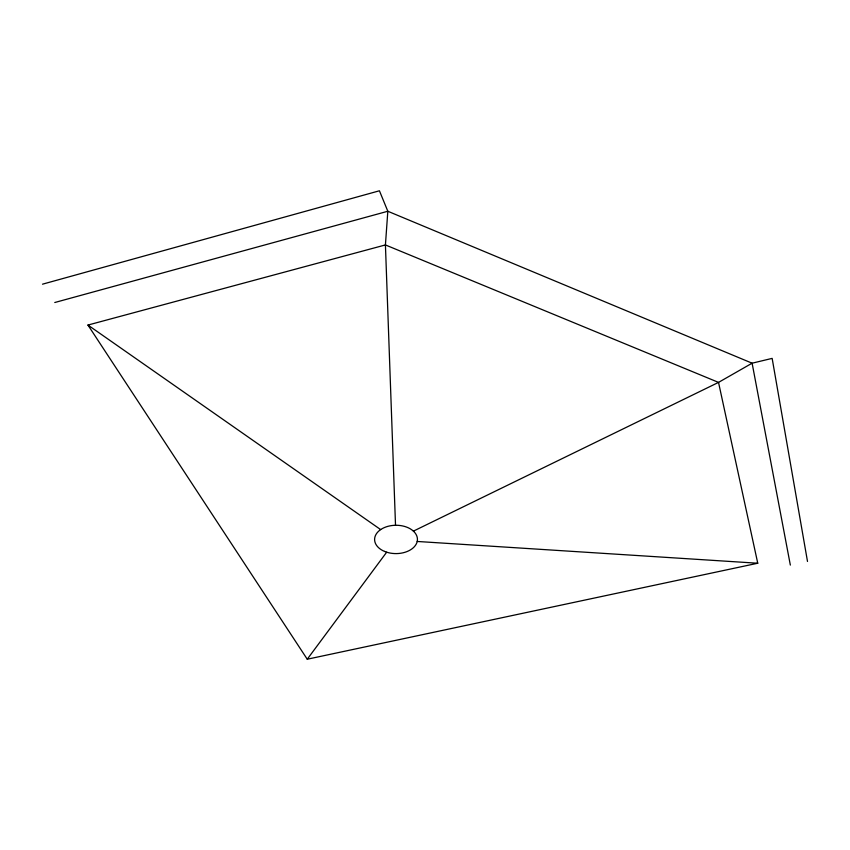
<?xml version="1.0" encoding="UTF-8"?>
<svg xmlns="http://www.w3.org/2000/svg" width="850" height="850" viewBox="0 0 850 850"><rect width="100%" height="100%" fill="white"/><g stroke="black" fill="none" stroke-linecap="round" stroke-linejoin="round"><path stroke-width="1.27" d="M807.5 561.457L772.151 358.381L752.112 363.194L718.526 382.394L385.422 244.938L87.943 325.061L307.254 659.218L386.676 552.192M413.397 531.133L718.526 382.394L757.754 563.231L307.254 659.218M42.5 284.187L379.429 190.782L387.823 211.257L385.422 244.938L395.516 525.268M54.761 302.515L387.823 211.257L752.112 363.194L790.341 565.091M417.201 541.461L757.754 563.231M87.943 325.061L380.651 529.592M384.572 551.427A21.409 14.163 -0.2 0 0 417.414 539.962A21.409 14.163 -0.2 0 0 386.049 526.915A21.409 14.163 -0.2 0 0 384.572 551.427"/></g></svg>
